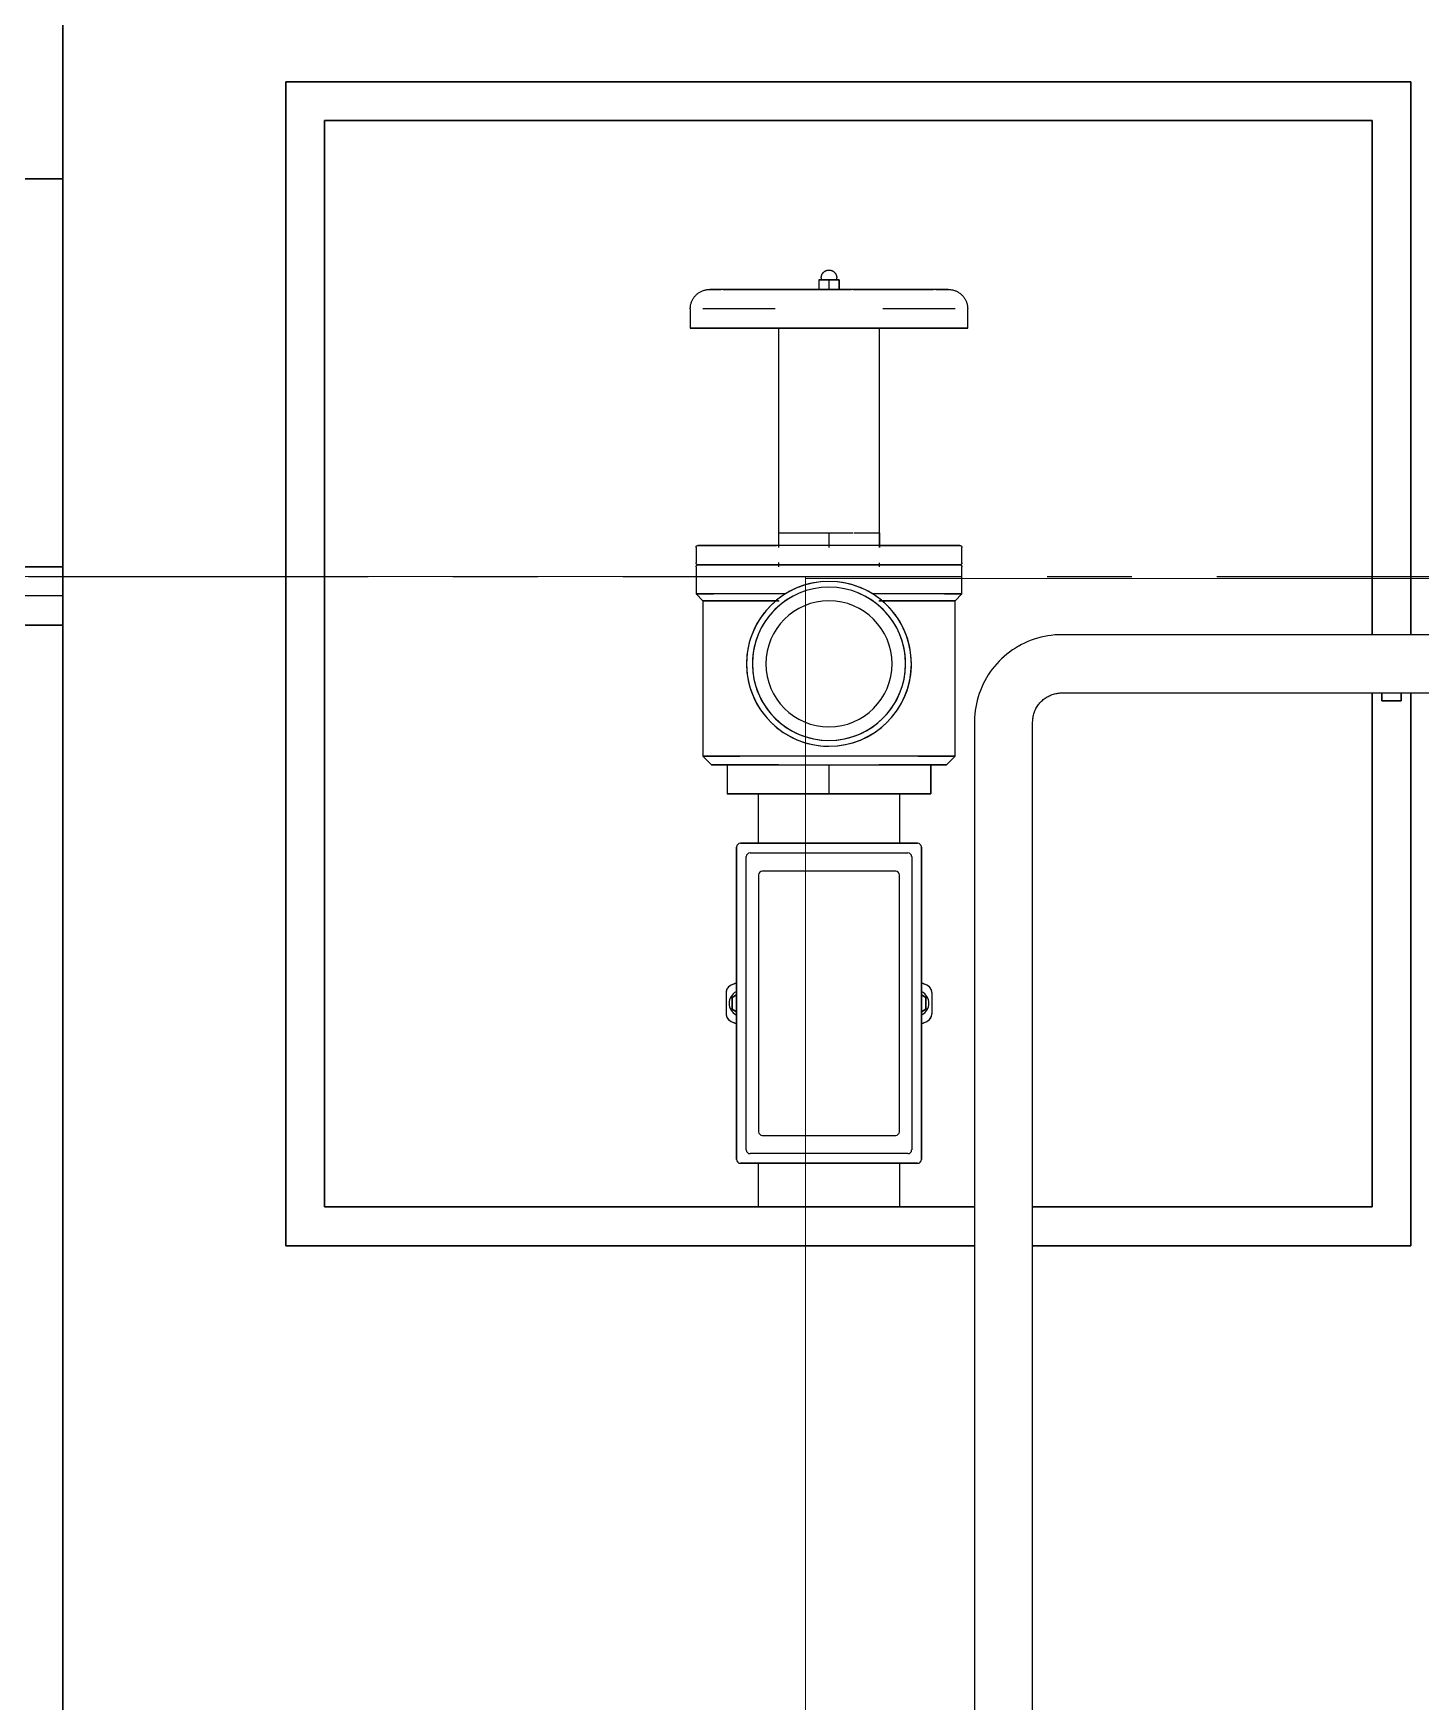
# Model space of a CAD drawing. Header units: millimetres. Extents: x 3774 to 718460, y -768339 to 192544.
# Drawn here: x 513173 to 513888, y -731997 to -731137 of the extents above; entities that cross this region are included whole.
import ezdxf
from ezdxf.xclip import XClip

# ---------------------------------------------------------------- set-up
doc = ezdxf.new("R2010")
doc.units = ezdxf.units.MM
doc.header["$XCLIPFRAME"] = 0
doc.linetypes.add('TA_GL_000.70000', pattern=[1.925, 0.7, -0.175, 0.175, -0.175, 0.7])
doc.linetypes.add('XKITLINE00', pattern=[0])
doc.layers.add('000 - 0_HIDE_OBJ_FRAMING_DEF_SUB_1', color=251, linetype='Continuous')
doc.layers.add('000 - 0_SYM_DWG_GRIDLINE_MAIN_COLOR_251', color=251, linetype='Continuous')
doc.layers.add('Part', color=2, linetype='Continuous', lineweight=0)
doc.styles.add('TA', font='', dxfattribs={"height": 4.5})
doc.styles.get('TA').set_extended_font_data('Cordia New')

# ---------------------------------------------------------------- blocks, each defined once
blk = doc.blocks.new('*U6352')
at = {"layer": '000 - 0_SYM_DWG_GRIDLINE_MAIN_COLOR_251', "linetype": 'ByBlock', "ltscale": 5}
blk.add_line((70, 0), (-169.147, 0), dxfattribs=at)
at = {"style": 'TA', "flags": 1}
blk.add_attdef('LOCATION', (6, -6), '', height=4.5, rotation=270, dxfattribs=at)
blk = doc.blocks.new('W-1-PP19-SE-ENT3_20260407-142914_PP19_ENT3_ELE4_DIMS_2')
at = {"layer": '000 - 0_SYM_DWG_GRIDLINE_MAIN_COLOR_251', "linetype": 'TA_GL_000.70000', "xscale": 50.00000000000003, "yscale": 50.00000000000003, "zscale": 50.00000000000003, "rotation": 180}
blk.add_blockref('*U6352', (-2517, 102450), dxfattribs=at)
blk = doc.blocks.new('*A22826573')
at = {"layer": 'Part', "linetype": 'XKITLINE00', "lineweight": 0}
for p, q in [((2577.484961, -156.347902), (2594.164986, -156.347902)), ((2577.484961, -165.539902), (2577.484961, -156.347902))]:
    blk.add_line(p, q, dxfattribs=at)
blk = doc.blocks.new('*A20176356')
at = {"layer": 'Part', "linetype": 'XKITLINE00', "lineweight": 0}
for p, q in [((2545.364959, -156.339902), (2577.484962, -156.339902)), ((2577.484962, -156.339902), (2577.484962, -165.539902))]:
    blk.add_line(p, q, dxfattribs=at)
blk = doc.blocks.new('W-1-PP19-SE-ENT3_20260407-143459_PP19_ENT3_SE_ELE4')
at = {"lineweight": 0, "xscale": 125, "yscale": 125, "zscale": 125}
for name in ['*A20176356', '*A22826573']:
    blk.add_blockref(name, (-320145.950375, 121992.48775), dxfattribs=at)
blk = doc.blocks.new('DPA_CP_Entrance Facade Base Panel - Facade Base Panel-12302316-2350-01 ENTRANCE 3 ELEVATION 4')
at = {"layer": '000 - 0_HIDE_OBJ_FRAMING_DEF_SUB_1'}
for p, q in [((-11397.96, 102450), (-11532.96, 102450)), ((-11532.96, 102450), (-11397.96, 102450)), ((-11482.96, 102250), (-11397.96, 102250)), ((-11397.96, 102250), (-11482.96, 102250)), ((-11397.96, 102235), (-11467.96, 102235)), ((-11397.96, 102235), (-11467.96, 102235)), ((-11397.96, 102220), (-11452.96, 102220)), ((-11397.96, 102220), (-11452.96, 102220)), ((-11397.96, 102220), (-11452.96, 102220)), ((-11452.96, 102220), (-11397.96, 102220)), ((-11492.96, 102050), (-11495.01, 102050)), ((-11495.01, 102050), (-11492.96, 102050)), ((-11397.96, 101480), (-11452.96, 101480)), ((-11452.96, 101480), (-11397.96, 101480)), ((-11452.96, 101480), (-11397.96, 101480)), ((-11397.96, 101480), (-11452.96, 101480)), ((-11397.96, 101465), (-11467.96, 101465)), ((-11467.96, 101465), (-11397.96, 101465)), ((-11397.96, 101450), (-11482.96, 101450)), ((-11482.96, 101450), (-11397.96, 101450)), ((-10917.96, 101300), (-10943.53, 101300)), ((-10943.53, 101300), (-10917.96, 101300)), ((-10917.96, 101300), (-10943.53, 101300)), ((-10943.53, 101300), (-10917.96, 101300))]:
    blk.add_line(p, q, dxfattribs=at)
blk = doc.blocks.new('DPA_U BICYCLE PARKING - DPA_U BICYCLE PARKING_650mm-10731399-2350-01 ENTRANCE 3 ELEVATION 4')
at = {"layer": '000 - 0_HIDE_OBJ_FRAMING_DEF_SUB_1'}
for p, q in [((-10343.64, 102215), (-10882.96, 102215)), ((-10882.96, 102185), (-10343.64, 102185)), ((-10927.96, 102170), (-10927.96, 101302)), ((-10897.96, 101302), (-10897.96, 102170))]:
    blk.add_line(p, q, dxfattribs=at)
at = {"layer": '000 - 0_HIDE_OBJ_FRAMING_DEF_SUB_1', "flags": 128}
for points in [[(-10882.96, 102215), (-10884.76, 102214.96), (-10886.55, 102214.86), (-10888.34, 102214.68), (-10890.13, 102214.43), (-10891.9, 102214.1), (-10893.65, 102213.71), (-10895.39, 102213.25), (-10897.11, 102212.72), (-10898.81, 102212.12), (-10900.48, 102211.45), (-10902.12, 102210.71), (-10903.74, 102209.91), (-10905.09, 102209.17)], [(-10905.32, 102209.05), (-10906.86, 102208.13), (-10908.36, 102207.14), (-10909.83, 102206.09), (-10911.25, 102204.99), (-10912.63, 102203.83), (-10913.96, 102202.62), (-10915.24, 102201.35), (-10916.46, 102200.04), (-10917.64, 102198.67), (-10918.76, 102197.26), (-10919.82, 102195.81), (-10920.82, 102194.31), (-10921.76, 102192.78), (-10922.64, 102191.21), (-10923.46, 102189.61), (-10924.21, 102187.97), (-10924.9, 102186.31), (-10925.52, 102184.62), (-10926.07, 102182.9), (-10926.55, 102181.17), (-10926.96, 102179.42), (-10927.3, 102177.65), (-10927.57, 102175.87), (-10927.77, 102174.08), (-10927.9, 102172.28), (-10927.95, 102170.49), (-10927.96, 102170)], [(-10894.99, 102178.96), (-10894.62, 102179.43), (-10894.23, 102179.89), (-10893.83, 102180.33)]]:
    blk.add_lwpolyline(points, dxfattribs=at)
blk = doc.blocks.new('DPA_U BICYCLE PARKING - DPA_U BICYCLE PARKING_650mm-V189-2350-01 ENTRANCE 3 ELEVATION 4')
at = {"layer": '000 - 0_HIDE_OBJ_FRAMING_DEF_SUB_1'}
for p, q in [((-10342.96, 102215), (-10882.96, 102215)), ((-10882.96, 102185), (-10342.96, 102185)), ((-10927.96, 102170), (-10927.96, 101302)), ((-10897.96, 101302), (-10897.96, 102170))]:
    blk.add_line(p, q, dxfattribs=at)
at = {"layer": '000 - 0_HIDE_OBJ_FRAMING_DEF_SUB_1', "flags": 128}
for points in [[(-10882.96, 102215), (-10884.76, 102214.96), (-10886.55, 102214.86), (-10888.34, 102214.68), (-10890.13, 102214.43), (-10891.9, 102214.1), (-10893.65, 102213.71), (-10895.39, 102213.25), (-10897.11, 102212.72), (-10898.81, 102212.12), (-10900.48, 102211.45), (-10902.12, 102210.71), (-10903.74, 102209.91), (-10905.32, 102209.05), (-10906.86, 102208.13), (-10908.36, 102207.14), (-10909.83, 102206.09), (-10911.25, 102204.99), (-10912.63, 102203.83), (-10913.96, 102202.62), (-10915.24, 102201.35), (-10916.46, 102200.04), (-10917.64, 102198.67), (-10918.76, 102197.26), (-10919.82, 102195.81), (-10920.82, 102194.31), (-10921.76, 102192.78), (-10922.64, 102191.21), (-10923.46, 102189.61), (-10924.21, 102187.97), (-10924.9, 102186.31), (-10925.52, 102184.62), (-10926.07, 102182.9), (-10926.55, 102181.17), (-10926.96, 102179.42), (-10927.3, 102177.65), (-10927.57, 102175.87), (-10927.77, 102174.08), (-10927.9, 102172.28), (-10927.95, 102170.49), (-10927.96, 102170)], [(-10897.96, 102170), (-10897.94, 102170.6), (-10897.91, 102171.2), (-10897.85, 102171.8), (-10897.76, 102172.39), (-10897.66, 102172.98), (-10897.53, 102173.57), (-10897.37, 102174.15), (-10897.19, 102174.72), (-10896.99, 102175.28), (-10896.77, 102175.84), (-10896.53, 102176.39), (-10896.26, 102176.93), (-10895.97, 102177.45), (-10895.66, 102177.97), (-10895.34, 102178.47), (-10894.99, 102178.96), (-10894.62, 102179.43), (-10894.23, 102179.89), (-10893.83, 102180.33), (-10893.41, 102180.76), (-10892.97, 102181.17), (-10892.51, 102181.56), (-10892.04, 102181.93), (-10891.56, 102182.29), (-10891.06, 102182.62), (-10890.55, 102182.94), (-10890.03, 102183.23), (-10889.49, 102183.5), (-10888.95, 102183.75), (-10888.39, 102183.98), (-10887.83, 102184.19), (-10887.26, 102184.37), (-10886.68, 102184.53), (-10886.09, 102184.67), (-10885.51, 102184.78), (-10884.91, 102184.87), (-10884.32, 102184.94), (-10883.72, 102184.98), (-10883.12, 102185), (-10882.96, 102185)]]:
    blk.add_lwpolyline(points, dxfattribs=at)
blk = doc.blocks.new('FH_FDC BOX - FH_FDC BOX-19340604-2350-01 ENTRANCE 3 ELEVATION 4')
at = {"layer": '000 - 0_HIDE_OBJ_FRAMING_DEF_SUB_1'}
for p, q in [((-11397.96, 102600), (-11397.96, 101305)), ((-11397.96, 101305), (-11397.96, 102600)), ((-11282.96, 102500), (-10702.96, 102500)), ((-11282.96, 101900), (-11282.96, 102500)), ((-11282.96, 102500), (-10702.96, 102500)), ((-11282.96, 101900), (-11282.96, 102500)), ((-11282.96, 102500), (-10702.96, 102500)), ((-11282.96, 101900), (-11282.96, 102500)), ((-11282.96, 102500), (-11282.96, 101900)), ((-10702.96, 102500), (-11282.96, 102500)), ((-10702.96, 102500), (-10702.96, 102214.83)), ((-10702.96, 102500), (-10702.96, 102214.83)), ((-10702.96, 102500), (-10702.96, 102214.83)), ((-10702.96, 102214.83), (-10702.96, 102500)), ((-10722.96, 102480), (-11262.96, 102480)), ((-11262.96, 102480), (-11262.96, 101920)), ((-11262.96, 101920), (-11262.96, 102480)), ((-11262.96, 102480), (-10722.96, 102480)), ((-10722.96, 102214.85), (-10722.96, 102480)), ((-10722.96, 102480), (-10722.96, 102214.85)), ((-11002.96, 102398), (-11008.15, 102398)), ((-11008.15, 102398), (-11002.96, 102398)), ((-11008.15, 102398), (-11008.15, 102393)), ((-11008.15, 102398), (-11008.15, 102393)), ((-11002.96, 102393), (-11008.15, 102393)), ((-11008.15, 102393), (-11002.96, 102393)), ((-11006.96, 102399), (-11006.96, 102398)), ((-10998.96, 102398), (-11006.96, 102398)), ((-11006.96, 102398), (-10998.96, 102398)), ((-10997.76, 102398), (-11002.96, 102398)), ((-11002.96, 102398), (-10997.76, 102398)), ((-11002.96, 102398), (-11002.96, 102393)), ((-11002.96, 102398), (-11002.96, 102393)), ((-10997.76, 102393), (-11002.96, 102393)), ((-11002.96, 102393), (-10997.76, 102393)), ((-10998.96, 102398), (-10998.96, 102399)), ((-10997.76, 102393), (-10997.76, 102398)), ((-10997.76, 102398), (-10997.76, 102393)), ((-11074.46, 102383), (-11074.46, 102373)), ((-11030.69, 102383), (-11067.96, 102383)), ((-10937.96, 102383), (-10975.22, 102383)), ((-10931.46, 102373), (-10931.46, 102383)), ((-10931.46, 102373), (-11074.46, 102373)), ((-11074.46, 102373), (-10931.46, 102373)), ((-10937.96, 102373), (-11067.96, 102373)), ((-10937.96, 102373), (-11067.96, 102373)), ((-11054.46, 102373), (-10991.5, 102373)), ((-10991.5, 102373), (-11054.46, 102373)), ((-11028.94, 102373), (-11028.94, 102260.04)), ((-11028.05, 102373), (-10990.5, 102373)), ((-10990.5, 102373), (-11028.05, 102373)), ((-10997.96, 102373), (-11007.96, 102373)), ((-11007.96, 102373), (-10997.96, 102373)), ((-10990.44, 102373), (-10951.46, 102373)), ((-10951.46, 102373), (-10990.44, 102373)), ((-10989.97, 102373), (-10977.86, 102373)), ((-10977.86, 102373), (-10989.97, 102373)), ((-10976.98, 102259.89), (-10976.98, 102373)), ((-11028.94, 102267.5), (-11002.96, 102267.5)), ((-11028.94, 102267.5), (-11028.94, 102260.04)), ((-11028.94, 102267.5), (-11028.94, 102260.04)), ((-11002.96, 102267.5), (-10990.53, 102267.5)), ((-11002.96, 102267.5), (-11002.96, 102260.04)), ((-10989.97, 102267.5), (-10976.98, 102267.5)), ((-10976.98, 102259.89), (-10976.98, 102267.5)), ((-10976.98, 102267.5), (-10976.98, 102259.89)), ((-11071.49, 102260.04), (-11071.49, 102252.04)), ((-10934.42, 102252.04), (-10934.42, 102260.04)), ((-11071.49, 102250.04), (-11071.49, 102236.04)), ((-11061.49, 102251.04), (-10944.42, 102251.04)), ((-11029.58, 102251.04), (-11061.49, 102251.04)), ((-11028.94, 102252.19), (-11028.94, 102250.04)), ((-10976.98, 102250.04), (-10976.98, 102252.04)), ((-10944.42, 102251.04), (-10976.33, 102251.04)), ((-10934.42, 102236.04), (-10934.42, 102250.04)), ((-11071.49, 102236.04), (-11067.96, 102232.5)), ((-11025.15, 102236.04), (-11071.49, 102236.04)), ((-11071.49, 102236.04), (-11062.46, 102236.04)), ((-11067.96, 102232.5), (-11028.59, 102232.5)), ((-11029.06, 102232.5), (-11067.96, 102232.5)), ((-11067.96, 102232.5), (-11067.96, 102152.38)), ((-11067.96, 102232.5), (-11028.59, 102232.5)), ((-11029.06, 102232.5), (-11067.96, 102232.5)), ((-11061.49, 102232.5), (-11039.45, 102232.5)), ((-11039.45, 102232.5), (-11061.49, 102232.5)), ((-11029.08, 102232.5), (-11048.58, 102232.5)), ((-11048.58, 102232.5), (-11029.57, 102232.5)), ((-11039.37, 102232.5), (-11029.15, 102232.5)), ((-11029.58, 102232.5), (-11039.37, 102232.5)), ((-10934.42, 102236.04), (-10980.77, 102236.04)), ((-10977.32, 102232.5), (-10937.96, 102232.5)), ((-10977.32, 102232.5), (-10937.96, 102232.5)), ((-10937.96, 102232.5), (-10976.85, 102232.5)), ((-10937.96, 102232.5), (-10976.85, 102232.5)), ((-10957.33, 102232.5), (-10976.83, 102232.5)), ((-10976.76, 102232.5), (-10944.42, 102232.5)), ((-10976.34, 102232.5), (-10957.33, 102232.5)), ((-10944.42, 102232.5), (-10976.33, 102232.5)), ((-10943.45, 102236.04), (-10934.42, 102236.04)), ((-10937.96, 102232.5), (-10934.42, 102236.04)), ((-10937.96, 102152.38), (-10937.96, 102232.5)), ((-10722.96, 101920), (-10722.96, 102185.15)), ((-10722.96, 102185.15), (-10722.96, 101920)), ((-10717.96, 102180.88), (-10717.96, 102185.16)), ((-10717.96, 102185.16), (-10717.96, 102180.88)), ((-10707.96, 102180.88), (-10717.96, 102180.88)), ((-10717.96, 102180.88), (-10707.96, 102180.88)), ((-10707.96, 102185.17), (-10707.96, 102180.88)), ((-10707.96, 102180.88), (-10707.96, 102185.17)), ((-10702.96, 102185.17), (-10702.96, 101900)), ((-10702.96, 102185.17), (-10702.96, 101900)), ((-10702.96, 102185.17), (-10702.96, 101900)), ((-10702.96, 101900), (-10702.96, 102185.17)), ((-11067.96, 102152.38), (-11063.58, 102148)), ((-10937.96, 102152.38), (-11067.96, 102152.38)), ((-11067.96, 102152.38), (-11048.92, 102152.38)), ((-10956.99, 102152.38), (-10937.96, 102152.38)), ((-10942.33, 102148), (-10937.96, 102152.38)), ((-11063.58, 102148), (-10942.33, 102148)), ((-11029.6, 102148), (-11063.58, 102148)), ((-11028.94, 102148), (-11055.46, 102148)), ((-11055.46, 102148), (-11002.96, 102148)), ((-11055.46, 102148), (-11055.46, 102133)), ((-11055.46, 102148), (-11055.46, 102133)), ((-11048.58, 102148), (-10957.33, 102148)), ((-11029.57, 102148), (-11048.58, 102148)), ((-11002.96, 102148), (-10950.46, 102148)), ((-11002.96, 102148), (-11002.96, 102133)), ((-10950.46, 102148), (-10977.02, 102148)), ((-10957.33, 102148), (-10976.39, 102148)), ((-10942.33, 102148), (-10976.36, 102148)), ((-10950.46, 102133), (-10950.46, 102148)), ((-10950.46, 102148), (-10950.46, 102133)), ((-11002.96, 102133), (-11055.46, 102133)), ((-11055.46, 102133), (-11002.96, 102133)), ((-10966.46, 102133), (-11039.46, 102133)), ((-11039.46, 102133), (-10966.46, 102133)), ((-11039.46, 102133), (-11039.46, 102107.3)), ((-11039.46, 102133), (-10966.46, 102133)), ((-10966.46, 102133), (-11039.46, 102133)), ((-10950.46, 102133), (-11002.96, 102133)), ((-11002.96, 102133), (-10950.46, 102133)), ((-10966.46, 102107.5), (-10966.46, 102133)), ((-11050.58, 102105.5), (-11050.58, 101944.5)), ((-11050.58, 101944.5), (-11050.58, 102105.5)), ((-10957.33, 102107.5), (-11048.58, 102107.5)), ((-11048.58, 102107.5), (-10957.33, 102107.5)), ((-11045.58, 101949.41), (-11045.58, 102100.59)), ((-11043.67, 102102.5), (-10962.25, 102102.5)), ((-10960.33, 102100.59), (-10960.33, 101949.41)), ((-10955.33, 101944.5), (-10955.33, 102105.5)), ((-10955.33, 102105.5), (-10955.33, 101944.5)), ((-11039.25, 102091.2), (-11039.25, 101958.8)), ((-10968.57, 102093.1), (-11037.34, 102093.1)), ((-10966.67, 101958.8), (-10966.67, 102091.2)), ((-11056.01, 102030.51), (-11056.01, 102019.49)), ((-11055.71, 102032.04), (-11055.93, 102031.29)), ((-11050.59, 102035.52), (-11053.44, 102034.37)), ((-10952.47, 102034.37), (-10955.32, 102035.52)), ((-10949.98, 102031.29), (-10950.2, 102032.04)), ((-10949.91, 102030.51), (-10949.91, 102019.49)), ((-11052.93, 102027.99), (-11050.58, 102029.35)), ((-11050.58, 102029.35), (-11052.93, 102027.99)), ((-11052.93, 102022.01), (-11052.93, 102027.99)), ((-11052.93, 102027.99), (-11052.93, 102022.01)), ((-11050.58, 102020.65), (-11052.93, 102022.01)), ((-11052.93, 102022.01), (-11050.58, 102020.65)), ((-10955.33, 102029.35), (-10952.98, 102027.99)), ((-10952.98, 102027.99), (-10955.33, 102029.35)), ((-10952.98, 102022.01), (-10955.33, 102020.65)), ((-10955.33, 102020.65), (-10952.98, 102022.01)), ((-10952.98, 102027.99), (-10952.98, 102022.01)), ((-10952.98, 102022.01), (-10952.98, 102027.99)), ((-11055.93, 102018.71), (-11055.71, 102017.96)), ((-11053.44, 102015.63), (-11050.59, 102014.48)), ((-10955.32, 102014.48), (-10952.47, 102015.63)), ((-10950.2, 102017.96), (-10949.98, 102018.71)), ((-11037.34, 101956.9), (-10968.57, 101956.9)), ((-10962.25, 101947.5), (-11043.67, 101947.5)), ((-11048.58, 101942.5), (-10957.33, 101942.5)), ((-10957.33, 101942.5), (-11048.58, 101942.5)), ((-11039.46, 101942.5), (-11039.46, 101920)), ((-10966.46, 101920), (-10966.46, 101942.7)), ((-11262.96, 101920), (-10927.96, 101920)), ((-10927.96, 101920), (-11262.96, 101920)), ((-10897.96, 101920), (-10722.96, 101920)), ((-10722.96, 101920), (-10897.96, 101920)), ((-10927.96, 101900), (-11282.96, 101900)), ((-10927.96, 101900), (-11282.96, 101900)), ((-10927.96, 101900), (-11282.96, 101900)), ((-11282.96, 101900), (-10927.96, 101900)), ((-10966.46, 101900), (-11039.46, 101900)), ((-11039.46, 101900), (-10966.46, 101900)), ((-10702.96, 101900), (-10897.96, 101900)), ((-10702.96, 101900), (-10897.96, 101900)), ((-10702.96, 101900), (-10897.96, 101900)), ((-10897.96, 101900), (-10702.96, 101900))]:
    blk.add_line(p, q, dxfattribs=at)
at = {"layer": '000 - 0_HIDE_OBJ_FRAMING_DEF_SUB_1', "flags": 128}
for points in [[(-11006.96, 102399), (-11006.95, 102399.16), (-11006.94, 102399.32), (-11006.93, 102399.48), (-11006.9, 102399.64), (-11006.88, 102399.79), (-11006.84, 102399.95), (-11006.8, 102400.11), (-11006.75, 102400.26), (-11006.7, 102400.41), (-11006.64, 102400.56), (-11006.57, 102400.7), (-11006.5, 102400.85), (-11006.43, 102400.99), (-11006.34, 102401.12), (-11006.26, 102401.26), (-11006.16, 102401.39), (-11006.07, 102401.52), (-11005.96, 102401.64), (-11005.86, 102401.76), (-11005.74, 102401.87), (-11005.63, 102401.98), (-11005.5, 102402.08), (-11005.38, 102402.18), (-11005.25, 102402.28), (-11005.12, 102402.37), (-11004.98, 102402.45), (-11004.84, 102402.53), (-11004.7, 102402.6), (-11004.55, 102402.67), (-11004.41, 102402.73), (-11004.25, 102402.78), (-11004.1, 102402.83), (-11003.95, 102402.87), (-11003.79, 102402.91), (-11003.64, 102402.94), (-11003.48, 102402.97), (-11003.32, 102402.98), (-11003.16, 102402.99), (-11003, 102403), (-11002.96, 102403)], [(-11002.96, 102403), (-11002.8, 102403), (-11002.64, 102402.99), (-11002.48, 102402.97), (-11002.32, 102402.95), (-11002.16, 102402.92), (-11002, 102402.89), (-11001.85, 102402.84), (-11001.7, 102402.8), (-11001.55, 102402.74), (-11001.4, 102402.68), (-11001.25, 102402.62), (-11001.11, 102402.55), (-11000.97, 102402.47), (-11000.83, 102402.39), (-11000.7, 102402.3), (-11000.57, 102402.21), (-11000.44, 102402.11), (-11000.32, 102402.01), (-11000.2, 102401.9), (-11000.09, 102401.79), (-10999.98, 102401.67), (-10999.87, 102401.55), (-10999.77, 102401.42), (-10999.68, 102401.29), (-10999.59, 102401.16), (-10999.51, 102401.02), (-10999.43, 102400.89), (-10999.36, 102400.74), (-10999.29, 102400.6), (-10999.23, 102400.45), (-10999.17, 102400.3), (-10999.12, 102400.15), (-10999.08, 102399.99), (-10999.04, 102399.84), (-10999.01, 102399.68), (-10998.99, 102399.52), (-10998.97, 102399.36), (-10998.96, 102399.2), (-10998.96, 102399.04), (-10998.96, 102399)], [(-11074.46, 102383), (-11074.45, 102383.4), (-11074.42, 102383.8), (-11074.38, 102384.2), (-11074.33, 102384.59), (-11074.26, 102384.99), (-11074.17, 102385.38), (-11074.07, 102385.76), (-11073.95, 102386.15), (-11073.81, 102386.52), (-11073.67, 102386.89), (-11073.5, 102387.26), (-11073.33, 102387.62), (-11073.13, 102387.97), (-11072.93, 102388.31), (-11072.71, 102388.65), (-11072.48, 102388.97), (-11072.23, 102389.29), (-11071.97, 102389.59), (-11071.7, 102389.89), (-11071.42, 102390.17), (-11071.13, 102390.45), (-11070.83, 102390.71), (-11070.51, 102390.96), (-11070.19, 102391.19), (-11069.86, 102391.41), (-11069.52, 102391.62), (-11069.17, 102391.82), (-11068.81, 102392), (-11068.45, 102392.17), (-11068.08, 102392.32), (-11067.7, 102392.46), (-11067.32, 102392.58), (-11066.94, 102392.69), (-11066.55, 102392.78), (-11066.16, 102392.85), (-11065.76, 102392.91), (-11065.36, 102392.96), (-11064.96, 102392.99), (-11064.56, 102393), (-11064.46, 102393)], [(-10941.46, 102393), (-10941.5, 102393), (-10941.65, 102393), (-10941.9, 102393), (-10942.24, 102393), (-10942.68, 102393), (-10943.22, 102393), (-10943.85, 102393), (-10944.58, 102393), (-10945.4, 102393), (-10946.31, 102393), (-10947.31, 102393), (-10948.41, 102393), (-10949.58, 102393), (-10950.85, 102393), (-10952.2, 102393), (-10953.63, 102393), (-10955.14, 102393), (-10956.72, 102393), (-10958.38, 102393), (-10960.11, 102393), (-10961.91, 102393), (-10963.77, 102393), (-10965.7, 102393), (-10967.68, 102393), (-10969.73, 102393), (-10971.82, 102393), (-10973.97, 102393), (-10976.16, 102393), (-10978.4, 102393), (-10980.67, 102393), (-10982.98, 102393), (-10985.32, 102393), (-10987.69, 102393), (-10990.09, 102393), (-10992.5, 102393), (-10994.93, 102393), (-10997.38, 102393), (-10999.83, 102393), (-11002.29, 102393), (-11004.75, 102393), (-11007.21, 102393), (-11009.66, 102393), (-11012.1, 102393), (-11014.52, 102393), (-11016.93, 102393), (-11019.31, 102393), (-11021.67, 102393), (-11024, 102393), (-11026.29, 102393), (-11028.55, 102393), (-11030.76, 102393), (-11032.94, 102393), (-11035.06, 102393), (-11037.13, 102393), (-11039.15, 102393), (-11041.11, 102393), (-11043.01, 102393), (-11044.84, 102393), (-11046.61, 102393), (-11048.31, 102393), (-11049.93, 102393), (-11051.48, 102393), (-11052.95, 102393), (-11054.34, 102393), (-11055.65, 102393), (-11056.88, 102393), (-11058.02, 102393), (-11059.07, 102393), (-11060.03, 102393), (-11060.9, 102393), (-11061.68, 102393), (-11062.36, 102393), (-11062.95, 102393), (-11063.44, 102393), (-11063.84, 102393), (-11064.14, 102393), (-11064.34, 102393), (-11064.44, 102393), (-11064.46, 102393)], [(-11064.46, 102393), (-11064.41, 102393), (-11064.26, 102393), (-11064.01, 102393), (-11063.67, 102393), (-11063.23, 102393), (-11062.69, 102393), (-11062.06, 102393), (-11061.33, 102393), (-11060.51, 102393), (-11059.6, 102393), (-11058.6, 102393)], [(-11057.51, 102393), (-11056.33, 102393), (-11055.06, 102393), (-11053.71, 102393), (-11052.28, 102393), (-11050.78, 102393), (-11049.19, 102393), (-11047.53, 102393), (-11045.8, 102393), (-11044, 102393), (-11042.14, 102393), (-11040.21, 102393), (-11038.23, 102393), (-11036.18, 102393), (-11034.09, 102393), (-11031.94, 102393), (-11029.75, 102393), (-11027.52, 102393), (-11025.24, 102393), (-11022.93, 102393), (-11020.59, 102393), (-11018.22, 102393), (-11015.82, 102393), (-11013.41, 102393), (-11010.98, 102393), (-11008.53, 102393), (-11006.08, 102393), (-11003.62, 102393), (-11001.16, 102393), (-10998.7, 102393), (-10996.25, 102393), (-10993.81, 102393), (-10991.39, 102393)], [(-11033.15, 102392.98), (-11033.11, 102392.99), (-11033.07, 102392.99), (-11033.03, 102393), (-11032.99, 102393), (-11032.95, 102393), (-11032.94, 102393)], [(-11025.06, 102393), (-11025.86, 102393), (-11026.61, 102393), (-11027.33, 102393), (-11028.01, 102393), (-11028.65, 102393), (-11029.24, 102393), (-11029.8, 102393), (-11030.31, 102393), (-11030.78, 102393), (-11031.2, 102393), (-11031.58, 102393), (-11031.92, 102393), (-11032.2, 102393), (-11032.44, 102393), (-11032.64, 102393), (-11032.78, 102393), (-11032.88, 102393), (-11032.93, 102393), (-11032.94, 102393)], [(-11032.94, 102393), (-11032.91, 102393), (-11032.84, 102393), (-11032.72, 102393), (-11032.55, 102393), (-11032.34, 102393), (-11032.08, 102393), (-11031.77, 102393), (-11031.41, 102393), (-11031.01, 102393), (-11030.57, 102393), (-11030.08, 102393), (-11029.55, 102393), (-11028.97, 102393), (-11028.36, 102393), (-11027.7, 102393), (-11027, 102393), (-11026.27, 102393), (-11025.5, 102393)], [(-11010.4, 102393), (-11009.23, 102393), (-11008.05, 102393), (-11006.87, 102393), (-11005.67, 102393), (-11004.48, 102393), (-11003.28, 102393), (-11002.08, 102393), (-11000.88, 102393), (-10999.69, 102393), (-10998.5, 102393), (-10997.32, 102393), (-10996.14, 102393)], [(-10995.52, 102393), (-10996.68, 102393), (-10997.86, 102393), (-10999.05, 102393), (-11000.24, 102393), (-11001.43, 102393), (-11002.63, 102393), (-11003.83, 102393), (-11005.03, 102393), (-11006.22, 102393), (-11007.41, 102393), (-11008.59, 102393), (-11009.77, 102393)], [(-10990.53, 102393), (-10988.98, 102393), (-10986.6, 102393), (-10984.24, 102393), (-10981.91, 102393), (-10979.62, 102393), (-10977.36, 102393), (-10975.15, 102393), (-10972.98, 102393), (-10970.85, 102393), (-10968.78, 102393), (-10966.76, 102393), (-10964.8, 102393), (-10962.91, 102393), (-10961.07, 102393), (-10959.3, 102393), (-10957.61, 102393), (-10955.98, 102393), (-10954.43, 102393), (-10952.96, 102393), (-10951.57, 102393), (-10950.26, 102393), (-10949.03, 102393)], [(-10980.85, 102393), (-10980.06, 102393), (-10979.3, 102393), (-10978.58, 102393), (-10977.9, 102393), (-10977.27, 102393), (-10976.67, 102393), (-10976.11, 102393), (-10975.6, 102393), (-10975.13, 102393), (-10974.71, 102393), (-10974.33, 102393), (-10973.99, 102393), (-10973.71, 102393), (-10973.47, 102393), (-10973.28, 102393), (-10973.13, 102393), (-10973.03, 102393), (-10972.98, 102393), (-10972.98, 102393)], [(-10972.98, 102393), (-10973, 102393), (-10973.07, 102393), (-10973.19, 102393), (-10973.36, 102393), (-10973.57, 102393), (-10973.83, 102393), (-10974.14, 102393), (-10974.5, 102393), (-10974.9, 102393), (-10975.34, 102393), (-10975.83, 102393), (-10976.36, 102393), (-10976.94, 102393), (-10977.55, 102393), (-10978.21, 102393), (-10978.91, 102393), (-10979.64, 102393), (-10980.42, 102393)], [(-10972.98, 102393), (-10972.94, 102393), (-10972.9, 102393), (-10972.86, 102392.99), (-10972.82, 102392.99), (-10972.78, 102392.98)], [(-10947.89, 102393), (-10946.84, 102393), (-10945.88, 102393), (-10945.01, 102393), (-10944.23, 102393), (-10943.55, 102393), (-10942.96, 102393), (-10942.47, 102393), (-10942.07, 102393), (-10941.77, 102393), (-10941.57, 102393), (-10941.47, 102393), (-10941.46, 102393)], [(-10941.46, 102393), (-10941.06, 102392.99), (-10940.66, 102392.97), (-10940.26, 102392.93), (-10939.86, 102392.87), (-10939.47, 102392.8), (-10939.08, 102392.71), (-10938.69, 102392.61), (-10938.31, 102392.49), (-10937.93, 102392.36), (-10937.56, 102392.21), (-10937.2, 102392.05), (-10936.84, 102391.87), (-10936.49, 102391.68), (-10936.14, 102391.47), (-10935.81, 102391.25), (-10935.48, 102391.02), (-10935.17, 102390.78), (-10934.86, 102390.52), (-10934.57, 102390.25), (-10934.28, 102389.97), (-10934.01, 102389.67), (-10933.75, 102389.37), (-10933.5, 102389.06), (-10933.26, 102388.74), (-10933.04, 102388.4), (-10932.83, 102388.06), (-10932.64, 102387.71), (-10932.45, 102387.36), (-10932.29, 102386.99), (-10932.14, 102386.62), (-10932, 102386.25), (-10931.88, 102385.87), (-10931.77, 102385.48), (-10931.68, 102385.09), (-10931.6, 102384.7), (-10931.54, 102384.3), (-10931.5, 102383.91), (-10931.47, 102383.51), (-10931.46, 102383.11), (-10931.46, 102383)], [(-11010.4, 102373), (-11009.23, 102373), (-11008.05, 102373), (-11006.87, 102373), (-11005.67, 102373), (-11004.48, 102373), (-11003.28, 102373), (-11002.08, 102373), (-11000.88, 102373), (-10999.69, 102373), (-10998.5, 102373), (-10997.32, 102373), (-10996.14, 102373)], [(-10995.52, 102373), (-10996.68, 102373), (-10997.86, 102373), (-10999.05, 102373), (-11000.24, 102373), (-11001.43, 102373), (-11002.63, 102373), (-11003.83, 102373), (-11005.03, 102373), (-11006.22, 102373), (-11007.41, 102373), (-11008.59, 102373), (-11009.77, 102373)], [(-11071.49, 102260.04), (-11071.49, 102260.08), (-11071.49, 102260.12), (-11071.48, 102260.16), (-11071.48, 102260.19), (-11071.47, 102260.23), (-11071.46, 102260.27), (-11071.45, 102260.31), (-11071.44, 102260.35), (-11071.43, 102260.39), (-11071.41, 102260.42), (-11071.4, 102260.46), (-11071.38, 102260.5), (-11071.36, 102260.53), (-11071.34, 102260.57), (-11071.32, 102260.6), (-11071.29, 102260.63), (-11071.27, 102260.66), (-11071.24, 102260.69), (-11071.22, 102260.72), (-11071.19, 102260.75), (-11071.16, 102260.78), (-11071.13, 102260.81), (-11071.1, 102260.83), (-11071.06, 102260.85), (-11071.03, 102260.88), (-11071, 102260.9), (-11070.96, 102260.92), (-11070.93, 102260.94), (-11070.89, 102260.95), (-11070.85, 102260.97), (-11070.82, 102260.98), (-11070.78, 102260.99), (-11070.74, 102261), (-11070.7, 102261.01), (-11070.66, 102261.02), (-11070.62, 102261.03), (-11070.58, 102261.03), (-11070.54, 102261.03), (-11070.5, 102261.04), (-11070.49, 102261.04)], [(-10935.42, 102261.04), (-10935.47, 102261.04), (-10935.64, 102261.04), (-10935.91, 102261.04), (-10936.28, 102261.04), (-10936.77, 102261.04), (-10937.36, 102261.04), (-10938.05, 102261.04), (-10938.85, 102261.04), (-10939.75, 102261.04), (-10940.75, 102261.04), (-10941.85, 102261.04), (-10943.05, 102261.04), (-10944.35, 102261.04), (-10945.74, 102261.04), (-10947.22, 102261.04), (-10948.79, 102261.04), (-10950.44, 102261.04), (-10952.18, 102261.04), (-10954, 102261.04), (-10955.9, 102261.04), (-10957.88, 102261.04), (-10959.93, 102261.04), (-10962.04, 102261.04), (-10964.22, 102261.04), (-10966.47, 102261.04), (-10968.77, 102261.04), (-10971.12, 102261.04), (-10973.53, 102261.04), (-10975.99, 102261.04), (-10978.48, 102261.04), (-10981.02, 102261.04), (-10983.59, 102261.04), (-10986.2, 102261.04), (-10988.82, 102261.04), (-10991.48, 102261.04), (-10994.15, 102261.04), (-10996.83, 102261.04), (-10999.53, 102261.04), (-11002.23, 102261.04), (-11004.93, 102261.04), (-11007.63, 102261.04), (-11010.32, 102261.04), (-11012.99, 102261.04), (-11015.66, 102261.04), (-11018.3, 102261.04), (-11020.92, 102261.04), (-11023.51, 102261.04), (-11026.06, 102261.04), (-11028.58, 102261.04), (-11031.06, 102261.04), (-11033.49, 102261.04), (-11035.88, 102261.04), (-11038.21, 102261.04), (-11040.49, 102261.04), (-11042.7, 102261.04), (-11044.85, 102261.04), (-11046.94, 102261.04), (-11048.95, 102261.04), (-11050.89, 102261.04), (-11052.76, 102261.04), (-11054.54, 102261.04), (-11056.24, 102261.04), (-11057.86, 102261.04), (-11059.39, 102261.04), (-11060.83, 102261.04), (-11062.17, 102261.04), (-11063.42, 102261.04), (-11064.58, 102261.04), (-11065.63, 102261.04), (-11066.59, 102261.04), (-11067.44, 102261.04), (-11068.19, 102261.04), (-11068.84, 102261.04), (-11069.38, 102261.04), (-11069.82, 102261.04), (-11070.14, 102261.04), (-11070.36, 102261.04), (-11070.48, 102261.04), (-11070.49, 102261.04)], [(-11070.49, 102261.04), (-11070.44, 102261.04), (-11070.28, 102261.04), (-11070.01, 102261.04), (-11069.63, 102261.04), (-11069.15, 102261.04), (-11068.56, 102261.04), (-11067.86, 102261.04), (-11067.06, 102261.04), (-11066.16, 102261.04), (-11065.16, 102261.04), (-11064.06, 102261.04), (-11062.86, 102261.04), (-11061.56, 102261.04), (-11060.18, 102261.04), (-11058.7, 102261.04), (-11057.13, 102261.04), (-11055.47, 102261.04), (-11053.73, 102261.04), (-11051.91, 102261.04), (-11050.01, 102261.04), (-11048.03, 102261.04), (-11045.99, 102261.04), (-11043.87, 102261.04), (-11041.69, 102261.04), (-11039.45, 102261.04), (-11037.14, 102261.04), (-11034.79, 102261.04), (-11032.38, 102261.04), (-11029.93, 102261.04)], [(-10976.98, 102261.04), (-10974.85, 102261.04), (-10972.42, 102261.04), (-10970.03, 102261.04), (-10967.7, 102261.04), (-10965.43, 102261.04), (-10963.21, 102261.04), (-10961.06, 102261.04), (-10958.97, 102261.04), (-10956.96, 102261.04), (-10955.02, 102261.04), (-10953.16, 102261.04), (-10951.37, 102261.04), (-10949.67, 102261.04), (-10948.05, 102261.04), (-10946.52, 102261.04), (-10945.09, 102261.04), (-10943.74, 102261.04), (-10942.49, 102261.04), (-10941.33, 102261.04), (-10940.28, 102261.04), (-10939.32, 102261.04), (-10938.47, 102261.04), (-10937.72, 102261.04), (-10937.07, 102261.04), (-10936.53, 102261.04), (-10936.1, 102261.04), (-10935.77, 102261.04), (-10935.55, 102261.04), (-10935.44, 102261.04), (-10935.42, 102261.04)], [(-10935.42, 102261.04), (-10935.38, 102261.03), (-10935.34, 102261.03), (-10935.3, 102261.03), (-10935.26, 102261.02), (-10935.22, 102261.02), (-10935.18, 102261.01), (-10935.14, 102261), (-10935.11, 102260.98), (-10935.07, 102260.97), (-10935.03, 102260.96), (-10934.99, 102260.94), (-10934.96, 102260.92), (-10934.92, 102260.9), (-10934.89, 102260.88), (-10934.86, 102260.86), (-10934.82, 102260.84), (-10934.79, 102260.81), (-10934.76, 102260.79), (-10934.73, 102260.76), (-10934.7, 102260.73), (-10934.68, 102260.7), (-10934.65, 102260.67), (-10934.62, 102260.64), (-10934.6, 102260.61), (-10934.58, 102260.58), (-10934.56, 102260.54), (-10934.54, 102260.51), (-10934.52, 102260.47), (-10934.5, 102260.43), (-10934.49, 102260.4), (-10934.47, 102260.36), (-10934.46, 102260.32), (-10934.45, 102260.28), (-10934.44, 102260.24), (-10934.43, 102260.21), (-10934.43, 102260.17), (-10934.42, 102260.13), (-10934.42, 102260.09), (-10934.42, 102260.05), (-10934.42, 102260.04)], [(-11070.49, 102251.04), (-11070.53, 102251.04), (-11070.57, 102251.04), (-11070.61, 102251.04), (-11070.65, 102251.05), (-11070.69, 102251.06), (-11070.73, 102251.06), (-11070.77, 102251.07), (-11070.81, 102251.09), (-11070.84, 102251.1), (-11070.88, 102251.11), (-11070.92, 102251.13), (-11070.95, 102251.15), (-11070.99, 102251.17), (-11071.02, 102251.19), (-11071.06, 102251.21), (-11071.09, 102251.23), (-11071.12, 102251.26), (-11071.15, 102251.28), (-11071.18, 102251.31), (-11071.21, 102251.34), (-11071.24, 102251.37), (-11071.26, 102251.4), (-11071.29, 102251.43), (-11071.31, 102251.46), (-11071.33, 102251.5), (-11071.35, 102251.53), (-11071.37, 102251.56), (-11071.39, 102251.6), (-11071.41, 102251.64), (-11071.42, 102251.67), (-11071.44, 102251.71), (-11071.45, 102251.75), (-11071.46, 102251.79), (-11071.47, 102251.83), (-11071.48, 102251.87), (-11071.48, 102251.91), (-11071.49, 102251.94), (-11071.49, 102251.98), (-11071.49, 102252.02), (-11071.49, 102252.04)], [(-11071.49, 102250.04), (-11071.49, 102250.08), (-11071.49, 102250.12), (-11071.48, 102250.16), (-11071.48, 102250.19), (-11071.47, 102250.23), (-11071.46, 102250.27), (-11071.45, 102250.31), (-11071.44, 102250.35), (-11071.43, 102250.39), (-11071.41, 102250.42), (-11071.4, 102250.46), (-11071.38, 102250.5), (-11071.36, 102250.53), (-11071.34, 102250.57), (-11071.32, 102250.6), (-11071.29, 102250.63), (-11071.27, 102250.66), (-11071.24, 102250.69), (-11071.22, 102250.72), (-11071.19, 102250.75), (-11071.16, 102250.78), (-11071.13, 102250.81), (-11071.1, 102250.83), (-11071.06, 102250.85), (-11071.03, 102250.88), (-11071, 102250.9), (-11070.96, 102250.92), (-11070.93, 102250.94), (-11070.89, 102250.95), (-11070.85, 102250.97), (-11070.82, 102250.98), (-11070.78, 102250.99), (-11070.74, 102251), (-11070.7, 102251.01), (-11070.66, 102251.02), (-11070.62, 102251.03), (-11070.58, 102251.03), (-11070.54, 102251.03), (-11070.5, 102251.04), (-11070.49, 102251.04)], [(-11070.49, 102251.04), (-11070.44, 102251.04), (-11070.28, 102251.04), (-11070.01, 102251.04), (-11069.63, 102251.04), (-11069.15, 102251.04), (-11068.56, 102251.04), (-11067.86, 102251.04), (-11067.06, 102251.04), (-11066.16, 102251.04), (-11065.16, 102251.04), (-11064.06, 102251.04), (-11062.86, 102251.04), (-11061.56, 102251.04), (-11060.18, 102251.04), (-11058.7, 102251.04), (-11057.13, 102251.04), (-11055.47, 102251.04), (-11053.73, 102251.04), (-11051.91, 102251.04), (-11050.01, 102251.04), (-11048.03, 102251.04), (-11045.99, 102251.04), (-11043.87, 102251.04), (-11041.69, 102251.04), (-11039.45, 102251.04), (-11037.14, 102251.04), (-11034.79, 102251.04), (-11032.38, 102251.04), (-11029.93, 102251.04), (-11027.43, 102251.04), (-11024.89, 102251.04), (-11022.32, 102251.04), (-11019.72, 102251.04), (-11017.09, 102251.04), (-11014.43, 102251.04), (-11011.76, 102251.04), (-11009.08, 102251.04), (-11006.38, 102251.04), (-11003.68, 102251.04), (-11000.98, 102251.04), (-10998.29, 102251.04), (-10995.6, 102251.04), (-10992.92, 102251.04), (-10990.25, 102251.04), (-10987.61, 102251.04), (-10984.99, 102251.04), (-10982.4, 102251.04), (-10979.85, 102251.04), (-10977.33, 102251.04), (-10974.85, 102251.04), (-10972.42, 102251.04), (-10970.03, 102251.04), (-10967.7, 102251.04), (-10965.43, 102251.04), (-10963.21, 102251.04), (-10961.06, 102251.04), (-10958.97, 102251.04), (-10956.96, 102251.04), (-10955.02, 102251.04), (-10953.16, 102251.04), (-10951.37, 102251.04), (-10949.67, 102251.04), (-10948.05, 102251.04), (-10946.52, 102251.04), (-10945.09, 102251.04), (-10943.74, 102251.04), (-10942.49, 102251.04), (-10941.33, 102251.04), (-10940.28, 102251.04), (-10939.32, 102251.04), (-10938.47, 102251.04), (-10937.72, 102251.04), (-10937.07, 102251.04), (-10936.53, 102251.04), (-10936.1, 102251.04), (-10935.77, 102251.04), (-10935.55, 102251.04), (-10935.44, 102251.04), (-10935.42, 102251.04)], [(-11040.49, 102251.04), (-11042.7, 102251.04), (-11044.85, 102251.04), (-11046.94, 102251.04), (-11048.95, 102251.04), (-11050.89, 102251.04), (-11052.76, 102251.04), (-11054.54, 102251.04), (-11056.24, 102251.04), (-11057.86, 102251.04), (-11059.39, 102251.04), (-11060.83, 102251.04), (-11062.17, 102251.04), (-11063.42, 102251.04), (-11064.58, 102251.04), (-11065.63, 102251.04), (-11066.59, 102251.04), (-11067.44, 102251.04), (-11068.19, 102251.04), (-11068.84, 102251.04), (-11069.38, 102251.04), (-11069.82, 102251.04), (-11070.14, 102251.04), (-11070.36, 102251.04), (-11070.48, 102251.04), (-11070.49, 102251.04)], [(-10935.42, 102251.04), (-10935.47, 102251.04), (-10935.64, 102251.04), (-10935.91, 102251.04), (-10936.28, 102251.04), (-10936.77, 102251.04), (-10937.36, 102251.04), (-10938.05, 102251.04), (-10938.85, 102251.04), (-10939.75, 102251.04), (-10940.75, 102251.04), (-10941.85, 102251.04), (-10943.05, 102251.04), (-10944.35, 102251.04), (-10945.74, 102251.04), (-10947.22, 102251.04), (-10948.79, 102251.04), (-10950.44, 102251.04), (-10952.18, 102251.04), (-10954, 102251.04), (-10955.9, 102251.04), (-10957.88, 102251.04), (-10959.93, 102251.04), (-10962.04, 102251.04), (-10964.22, 102251.04), (-10966.47, 102251.04), (-10968.77, 102251.04), (-10971.12, 102251.04), (-10973.53, 102251.04), (-10975.99, 102251.04), (-10978.48, 102251.04), (-10981.02, 102251.04), (-10983.59, 102251.04), (-10986.2, 102251.04), (-10988.82, 102251.04), (-10991.48, 102251.04), (-10994.15, 102251.04), (-10996.83, 102251.04), (-10999.53, 102251.04), (-11002.23, 102251.04), (-11004.93, 102251.04), (-11007.63, 102251.04), (-11010.32, 102251.04), (-11012.99, 102251.04), (-11015.66, 102251.04), (-11018.3, 102251.04), (-11020.92, 102251.04), (-11023.51, 102251.04), (-11026.06, 102251.04), (-11028.58, 102251.04), (-11031.06, 102251.04), (-11033.49, 102251.04), (-11035.88, 102251.04), (-11038.21, 102251.04), (-11040.49, 102251.04), (-11042.7, 102251.04), (-11044.85, 102251.04), (-11046.94, 102251.04), (-11048.95, 102251.04), (-11050.89, 102251.04), (-11052.76, 102251.04), (-11054.54, 102251.04), (-11056.24, 102251.04), (-11057.86, 102251.04), (-11059.39, 102251.04), (-11060.83, 102251.04), (-11062.17, 102251.04), (-11063.42, 102251.04), (-11064.58, 102251.04), (-11065.63, 102251.04), (-11066.59, 102251.04), (-11067.44, 102251.04), (-11068.19, 102251.04), (-11068.84, 102251.04), (-11069.38, 102251.04), (-11069.82, 102251.04), (-11070.14, 102251.04), (-11070.36, 102251.04), (-11070.48, 102251.04), (-11070.49, 102251.04)], [(-11070.49, 102251.04), (-11070.44, 102251.04), (-11070.28, 102251.04), (-11070.01, 102251.04), (-11069.63, 102251.04), (-11069.15, 102251.04), (-11068.56, 102251.04), (-11067.86, 102251.04), (-11067.06, 102251.04), (-11066.16, 102251.04), (-11065.16, 102251.04), (-11064.06, 102251.04), (-11062.86, 102251.04), (-11061.56, 102251.04), (-11060.18, 102251.04), (-11058.7, 102251.04), (-11057.13, 102251.04), (-11055.47, 102251.04), (-11053.73, 102251.04), (-11051.91, 102251.04), (-11050.01, 102251.04), (-11048.03, 102251.04), (-11045.99, 102251.04), (-11043.87, 102251.04), (-11041.69, 102251.04), (-11039.45, 102251.04)], [(-11039.35, 102251.04), (-11037.14, 102251.04), (-11034.79, 102251.04), (-11032.38, 102251.04), (-11029.93, 102251.04)], [(-11028.94, 102251.04), (-11031.06, 102251.04), (-11033.49, 102251.04), (-11035.88, 102251.04), (-11038.21, 102251.04)], [(-10976.98, 102251.04), (-10974.85, 102251.04), (-10972.42, 102251.04), (-10970.03, 102251.04), (-10967.7, 102251.04), (-10965.43, 102251.04), (-10963.21, 102251.04), (-10961.06, 102251.04), (-10958.97, 102251.04), (-10956.96, 102251.04), (-10955.02, 102251.04), (-10953.16, 102251.04), (-10951.37, 102251.04), (-10949.67, 102251.04), (-10948.05, 102251.04), (-10946.52, 102251.04), (-10945.09, 102251.04), (-10943.74, 102251.04), (-10942.49, 102251.04), (-10941.33, 102251.04), (-10940.28, 102251.04), (-10939.32, 102251.04), (-10938.47, 102251.04), (-10937.72, 102251.04), (-10937.07, 102251.04), (-10936.53, 102251.04), (-10936.1, 102251.04), (-10935.77, 102251.04), (-10935.55, 102251.04), (-10935.44, 102251.04), (-10935.42, 102251.04)], [(-10935.42, 102251.04), (-10935.47, 102251.04), (-10935.64, 102251.04), (-10935.91, 102251.04), (-10936.28, 102251.04), (-10936.77, 102251.04), (-10937.36, 102251.04), (-10938.05, 102251.04), (-10938.85, 102251.04), (-10939.75, 102251.04), (-10940.75, 102251.04), (-10941.85, 102251.04), (-10943.05, 102251.04), (-10944.35, 102251.04), (-10945.74, 102251.04), (-10947.22, 102251.04), (-10948.79, 102251.04), (-10950.44, 102251.04), (-10952.18, 102251.04), (-10954, 102251.04), (-10955.9, 102251.04), (-10957.88, 102251.04), (-10959.93, 102251.04), (-10962.04, 102251.04), (-10964.22, 102251.04), (-10966.47, 102251.04), (-10968.77, 102251.04), (-10971.12, 102251.04), (-10973.53, 102251.04), (-10975.99, 102251.04)], [(-10934.42, 102252.04), (-10934.42, 102252), (-10934.42, 102251.96), (-10934.43, 102251.92), (-10934.43, 102251.88), (-10934.44, 102251.84), (-10934.45, 102251.8), (-10934.46, 102251.76), (-10934.47, 102251.72), (-10934.48, 102251.68), (-10934.5, 102251.65), (-10934.52, 102251.61), (-10934.53, 102251.57), (-10934.55, 102251.54), (-10934.57, 102251.5), (-10934.59, 102251.47), (-10934.62, 102251.44), (-10934.64, 102251.41), (-10934.67, 102251.38), (-10934.7, 102251.35), (-10934.72, 102251.32), (-10934.75, 102251.29), (-10934.78, 102251.26), (-10934.81, 102251.24), (-10934.85, 102251.22), (-10934.88, 102251.19), (-10934.91, 102251.17), (-10934.95, 102251.15), (-10934.98, 102251.14), (-10935.02, 102251.12), (-10935.06, 102251.1), (-10935.1, 102251.09), (-10935.13, 102251.08), (-10935.17, 102251.07), (-10935.21, 102251.06), (-10935.25, 102251.05), (-10935.29, 102251.04), (-10935.33, 102251.04), (-10935.37, 102251.04), (-10935.41, 102251.04), (-10935.42, 102251.04)], [(-10935.42, 102251.04), (-10935.38, 102251.03), (-10935.34, 102251.03), (-10935.3, 102251.03), (-10935.26, 102251.02), (-10935.22, 102251.02), (-10935.18, 102251.01), (-10935.14, 102251), (-10935.11, 102250.98), (-10935.07, 102250.97), (-10935.03, 102250.96), (-10934.99, 102250.94), (-10934.96, 102250.92), (-10934.92, 102250.9), (-10934.89, 102250.88), (-10934.86, 102250.86), (-10934.82, 102250.84), (-10934.79, 102250.81), (-10934.76, 102250.79), (-10934.73, 102250.76), (-10934.7, 102250.73), (-10934.68, 102250.7), (-10934.65, 102250.67), (-10934.62, 102250.64), (-10934.6, 102250.61), (-10934.58, 102250.58), (-10934.56, 102250.54), (-10934.54, 102250.51), (-10934.52, 102250.47), (-10934.5, 102250.43), (-10934.49, 102250.4), (-10934.47, 102250.36), (-10934.46, 102250.32), (-10934.45, 102250.28), (-10934.44, 102250.24), (-10934.43, 102250.21), (-10934.43, 102250.17), (-10934.42, 102250.13), (-10934.42, 102250.09), (-10934.42, 102250.05), (-10934.42, 102250.04)], [(-11053.44, 102034.37), (-11054.81, 102033.43), (-11055.71, 102032.04)], [(-10950.2, 102032.04), (-10951.1, 102033.43), (-10952.47, 102034.37)], [(-11055.71, 102017.96), (-11054.81, 102016.57), (-11053.44, 102015.63)], [(-10952.47, 102015.63), (-10951.1, 102016.57), (-10950.2, 102017.96)]]:
    blk.add_lwpolyline(points, dxfattribs=at)
at = {"layer": '000 - 0_HIDE_OBJ_FRAMING_DEF_SUB_1'}
for centre, radius, start, end in [((-11002.96, 102200), 42.5, 90, 270), ((-11002.96, 102200), 39.5, 90, 270), ((-11002.96, 102200), 42.5, 93.80091, 149.21371), ((-11002.96, 102200), 42.5, 270, 90), ((-11002.96, 102200), 42.5, 270, 86.19909), ((-11002.96, 102200), 39.5, 270, 90), ((-11002.96, 102200), 39.5, 112.7753, 270), ((-11002.96, 102200), 32.5, 90, 270), ((-11002.96, 102200), 32.5, 90, 270), ((-11002.96, 102200), 39.5, 270, 67.2247), ((-11002.96, 102200), 32.5, 270, 90), ((-11002.96, 102200), 32.5, 270, 90), ((-11002.96, 102200), 42.5, 150, 270), ((-11048.58, 102105.5), 2, 90, 180), ((-11048.58, 102105.5), 2, 120, 150), ((-11043.67, 102100.59), 1.91, 90, 180), ((-10962.25, 102100.59), 1.91, 0, 90), ((-10957.33, 102105.5), 2, 0, 90), ((-10957.33, 102105.5), 2, 30, 60), ((-11037.34, 102091.2), 1.9, 90, 180), ((-10968.57, 102091.2), 1.9, 0, 90), ((-11051.82, 102030.51), 4.19, 112.78007, 180), ((-11047.75, 102025), 6.7, 116.89492, 180), ((-11047.75, 102025), 6.7, 116.89492, 180), ((-11002.96, 101914.15), 130.39, 111.46335, 112.78007), ((-11002.96, 101914.15), 130.39, 67.21993, 68.53665), ((-10958.16, 102025), 6.7, 0, 63.10508), ((-10958.16, 102025), 6.7, 0, 63.10508), ((-10954.09, 102030.51), 4.19, 0, 67.21993), ((-11047.75, 102025), 6.7, 180, 243.10508), ((-11047.75, 102025), 6.7, 180, 243.10508), ((-10958.16, 102025), 6.7, 296.89492, 0), ((-10958.16, 102025), 6.7, 296.89492, 0), ((-11051.82, 102019.49), 4.19, 180, 247.21993), ((-11002.96, 102135.85), 130.39, 247.21993, 248.53665), ((-11002.96, 102135.85), 130.39, 291.46335, 292.78007), ((-10954.09, 102019.49), 4.19, 292.78007, 0), ((-11037.34, 101958.8), 1.9, 180, 270), ((-10968.57, 101958.8), 1.9, 270, 0), ((-11048.58, 101944.5), 2, 180, 270), ((-11043.67, 101949.41), 1.91, 180, 270), ((-10962.25, 101949.41), 1.91, 270, 0), ((-10957.33, 101944.5), 2, 270, 0), ((-11048.58, 101944.5), 2, 210, 240), ((-10957.33, 101944.5), 2, 300, 330)]:
    blk.add_arc(centre, radius, start, end, dxfattribs=at)
blk = doc.blocks.new('A$C7d5df670')
at = {"layer": '000 - 0_HIDE_OBJ_FRAMING_DEF_SUB_1'}
for name in ['FH_FDC BOX - FH_FDC BOX-19340604-2350-01 ENTRANCE 3 ELEVATION 4', 'DPA_CP_Entrance Facade Base Panel - Facade Base Panel-12302316-2350-01 ENTRANCE 3 ELEVATION 4', 'DPA_U BICYCLE PARKING - DPA_U BICYCLE PARKING_650mm-10731399-2350-01 ENTRANCE 3 ELEVATION 4', 'DPA_U BICYCLE PARKING - DPA_U BICYCLE PARKING_650mm-10731399-2350-01 ENTRANCE 3 ELEVATION 4', 'DPA_U BICYCLE PARKING - DPA_U BICYCLE PARKING_650mm-10731399-2350-01 ENTRANCE 3 ELEVATION 4', 'DPA_U BICYCLE PARKING - DPA_U BICYCLE PARKING_650mm-10731399-2350-01 ENTRANCE 3 ELEVATION 4', 'DPA_U BICYCLE PARKING - DPA_U BICYCLE PARKING_650mm-10731399-2350-01 ENTRANCE 3 ELEVATION 4', 'DPA_U BICYCLE PARKING - DPA_U BICYCLE PARKING_650mm-10731399-2350-01 ENTRANCE 3 ELEVATION 4', 'DPA_U BICYCLE PARKING - DPA_U BICYCLE PARKING_650mm-10731399-2350-01 ENTRANCE 3 ELEVATION 4', 'DPA_U BICYCLE PARKING - DPA_U BICYCLE PARKING_650mm-10731399-2350-01 ENTRANCE 3 ELEVATION 4', 'DPA_U BICYCLE PARKING - DPA_U BICYCLE PARKING_650mm-10731399-2350-01 ENTRANCE 3 ELEVATION 4', 'DPA_U BICYCLE PARKING - DPA_U BICYCLE PARKING_650mm-V189-2350-01 ENTRANCE 3 ELEVATION 4']:
    blk.add_blockref(name, (18312.98, -101150), dxfattribs=at)

msp = doc.modelspace()

# ---------------------------------------------------------------- block references
at = {"color": 6}
ref = msp.add_blockref('W-1-PP19-SE-ENT3_20260407-142914_PP19_ENT3_ELE4_DIMS_2', (511531.288, -833866.64), dxfattribs=at)
XClip(ref).set_block_clipping_path([(-11304.0968506876, 98755.1221213046), (6699.1176849194, 115887.2401709807)])
msp.add_blockref('W-1-PP19-SE-ENT3_20260407-143459_PP19_ENT3_SE_ELE4', (511531.288, -833866.64), dxfattribs=at)
msp.add_blockref('A$C7d5df670', (506273.101, -732511.64))

doc.saveas('drawing.dxf')
